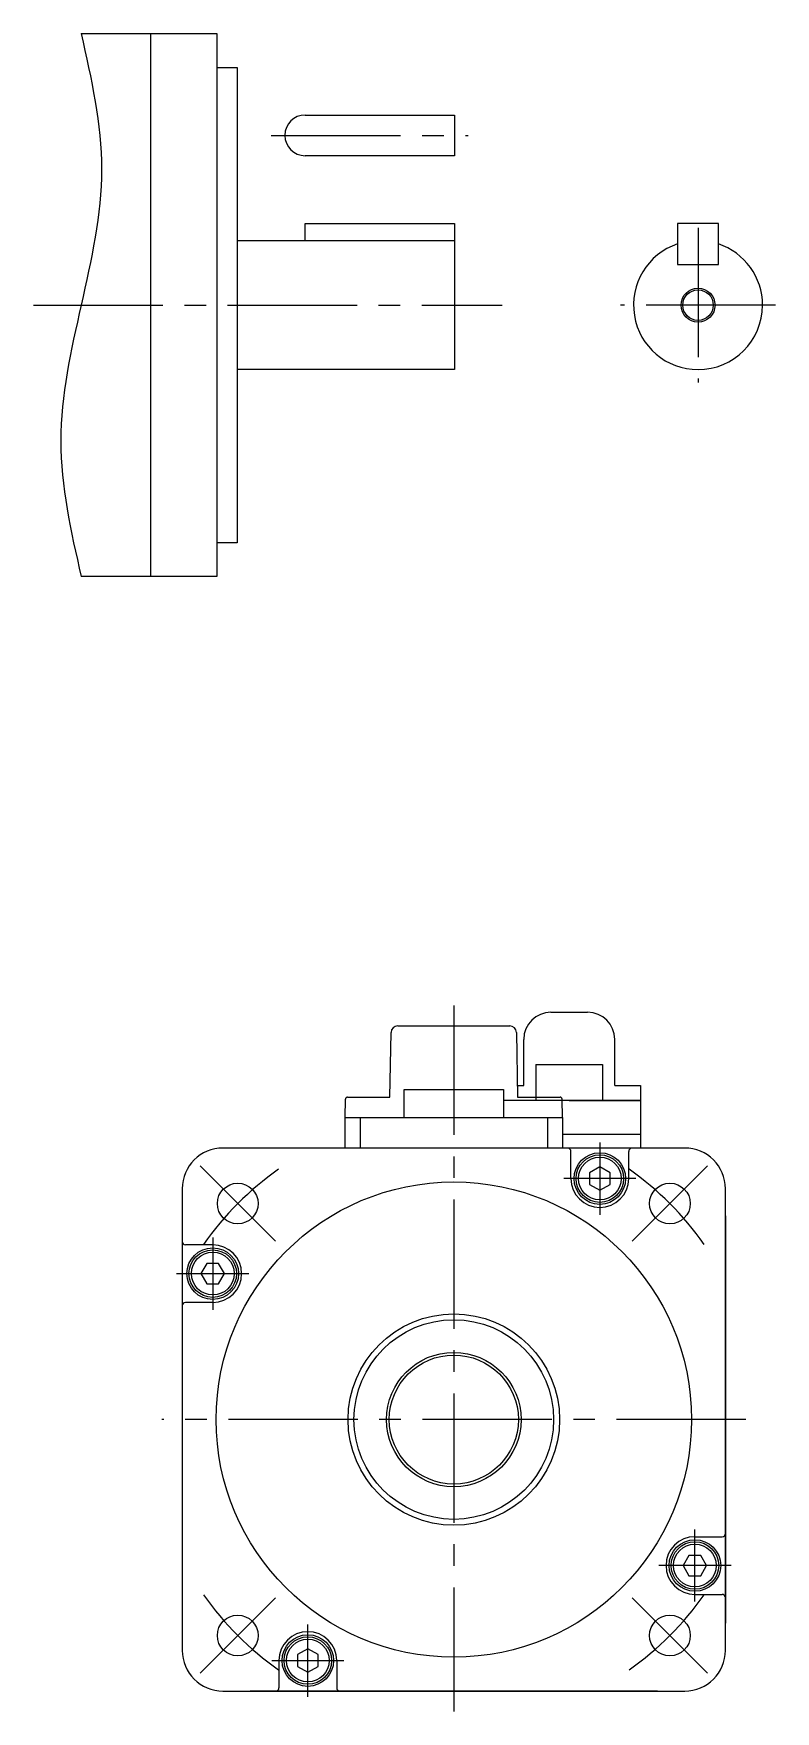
# Model space of a CAD drawing. Header units: millimetres. Extents: x -266 to 237, y -234 to 170.
# Drawn here: x 128.1 to 237.4, y -77.6 to 169.5 of the extents above; entities that cross this region are included whole.
import ezdxf

# ---------------------------------------------------------------- set-up
doc = ezdxf.new("R2010")
doc.units = ezdxf.units.MM
doc.linetypes.add('CENTER2', pattern=[28.575, 19.05, -3.175, 3.175, -3.175])

msp = doc.modelspace()

# ---------------------------------------------------------------- linework, layer by layer
at = {"color": 7, "linetype": 'Continuous'}
for p, q in [((135.14, 169.53), (155.14, 169.53)), ((145.34, 169.53), (145.34, 89.53)), ((155.14, 169.53), (155.14, 89.53)), ((155.14, 164.53), (158.14, 164.53)), ((158.14, 164.53), (158.14, 94.53)), ((168.14, 157.53), (190.14, 157.53)), ((190.14, 157.53), (190.14, 151.53)), ((190.14, 151.53), (168.14, 151.53)), ((168.14, 139.03), (168.14, 141.53)), ((168.14, 141.53), (190.14, 141.53)), ((190.14, 141.53), (190.14, 139.03)), ((228.98, 141.53), (222.98, 141.53)), ((222.98, 141.53), (222.98, 135.53)), ((228.98, 135.53), (228.98, 141.53)), ((158.14, 139.03), (190.14, 139.03)), ((190.14, 139.03), (190.14, 120.03)), ((222.98, 135.53), (228.98, 135.53)), ((190.14, 120.03), (158.14, 120.03)), ((158.14, 94.53), (155.14, 94.53)), ((155.14, 89.53), (135.14, 89.53)), ((202.12, 17.66), (211.92, 17.66)), ((202.12, 17.66), (202.12, 12.36)), ((211.92, 17.66), (211.92, 12.36)), ((182.72, 9.86), (182.72, 13.96)), ((182.72, 13.96), (197.32, 13.96)), ((197.32, 13.96), (197.32, 9.86)), ((217.52, 12.36), (197.32, 12.36)), ((217.52, 12.36), (217.52, 5.36)), ((174.02, 5.36), (174.02, 9.86)), ((174.02, 9.86), (182.72, 9.86)), ((176.22, 9.86), (176.22, 5.36)), ((182.72, 9.86), (197.32, 9.86)), ((197.32, 9.86), (206.02, 9.86)), ((203.82, 9.86), (203.82, 5.36)), ((206.02, 9.86), (206.02, 5.36)), ((174.02, 5.36), (156.02, 5.36)), ((206.02, 5.36), (174.02, 5.36)), ((217.52, 7.36), (206.02, 7.36)), ((206.77, 5.36), (206.02, 5.36)), ((216.27, 5.36), (206.77, 5.36)), ((224.02, 5.36), (216.27, 5.36)), ((207.27, 0.86), (207.27, 4.86)), ((211.52, 2.6), (210.02, 1.73)), ((213.02, 1.73), (211.52, 2.6)), ((215.77, 0.86), (215.77, 4.86)), ((210.02, 1.73), (210.02, 0)), ((213.02, 0), (213.02, 1.73)), ((150.02, -0.64), (150.02, -68.64)), ((210.02, 0), (211.52, -0.87)), ((211.52, -0.87), (213.02, 0)), ((230.02, -68.64), (230.02, -0.64)), ((150.02, -4.64), (150.02, -64.64)), ((230.02, -4.64), (230.02, -64.64)), ((154.52, -8.89), (150.52, -8.89)), ((153.65, -11.64), (152.78, -13.14)), ((155.38, -11.64), (153.65, -11.64)), ((156.25, -13.14), (155.38, -11.64)), ((152.78, -13.14), (153.65, -14.64)), ((153.65, -14.64), (155.38, -14.64)), ((155.38, -14.64), (156.25, -13.14)), ((154.52, -17.39), (150.52, -17.39)), ((225.52, -51.89), (229.52, -51.89)), ((224.65, -54.64), (223.78, -56.14)), ((223.78, -56.14), (224.65, -57.64)), ((226.38, -54.64), (224.65, -54.64)), ((227.25, -56.14), (226.38, -54.64)), ((226.38, -57.64), (227.25, -56.14)), ((224.65, -57.64), (226.38, -57.64)), ((225.52, -60.39), (229.52, -60.39)), ((168.52, -68.4), (167.02, -69.27)), ((170.02, -69.27), (168.52, -68.4)), ((164.27, -70.14), (164.27, -74.14)), ((167.02, -69.27), (167.02, -71)), ((167.02, -71), (168.52, -71.87)), ((168.52, -71.87), (170.02, -71)), ((170.02, -71), (170.02, -69.27)), ((172.77, -70.14), (172.77, -74.14)), ((156.02, -74.64), (224.02, -74.64)), ((220.02, -74.64), (160.02, -74.64))]:
    msp.add_line(p, q, dxfattribs=at)
at = {"color": 1, "linetype": 'CENTER2'}
for p, q in [((163.14, 154.53), (192.14, 154.53)), ((225.98, 140.93), (225.98, 118.13)), ((128.14, 129.53), (197.14, 129.53)), ((237.38, 129.53), (214.58, 129.53)), ((190.02, 26.36), (190.02, -77.64)), ((211.52, 6.18), (211.52, 0.86)), ((163.74, -8.36), (152.65, 2.73)), ((216.29, -8.36), (227.38, 2.73)), ((211.52, 0.86), (206.2, 0.86)), ((216.84, 0.86), (211.52, 0.86)), ((211.52, 0.86), (211.52, -4.46)), ((154.52, -7.82), (154.52, -13.14)), ((149.2, -13.14), (154.52, -13.14)), ((154.52, -13.14), (154.52, -18.46)), ((154.52, -13.14), (159.84, -13.14)), ((233.02, -34.64), (147.02, -34.64)), ((225.52, -56.14), (225.52, -50.82)), ((225.52, -56.14), (220.2, -56.14)), ((225.52, -61.46), (225.52, -56.14)), ((230.84, -56.14), (225.52, -56.14)), ((163.74, -60.91), (152.65, -72)), ((216.29, -60.91), (227.38, -72)), ((168.52, -70.14), (168.52, -64.82)), ((163.2, -70.14), (168.52, -70.14)), ((168.52, -70.14), (173.84, -70.14)), ((168.52, -75.46), (168.52, -70.14))]:
    msp.add_line(p, q, dxfattribs=at)
at = {"color": 4, "linetype": 'Continuous'}
for p, q in [((204.32, 25.36), (209.72, 25.36)), ((180.62, 12.86), (180.78, 22.38)), ((181.78, 23.36), (198.25, 23.36)), ((199.25, 22.38), (199.42, 12.86)), ((200.32, 14.56), (200.32, 21.36)), ((213.72, 14.56), (213.72, 21.36)), ((174.02, 9.86), (174.06, 12.57)), ((174.36, 12.86), (180.62, 12.86)), ((199.39, 14.56), (200.32, 14.56)), ((199.42, 12.86), (205.67, 12.86)), ((206.02, 9.86), (205.97, 12.57)), ((207.02, 12.36), (205.97, 12.36)), ((207.02, 12.36), (217.52, 12.36)), ((213.72, 14.56), (217.52, 14.56)), ((217.52, 14.56), (217.52, 12.36)), ((174.02, 9.86), (190.02, 9.86)), ((190.02, 9.86), (206.02, 9.86))]:
    msp.add_line(p, q, dxfattribs=at)
at = {"color": 2, "linetype": 'Continuous'}
msp.add_circle((225.98, 129.53), 2.5, dxfattribs=at)
at = {"color": 7, "linetype": 'Continuous'}
for centre, radius in [((225.98, 129.53), 2.25), ((211.52, 0.86), 3.8), ((211.52, 0.86), 3.5), ((211.52, 0.86), 3.15), ((190.02, -34.64), 35), ((158.2, -2.82), 3), ((221.84, -2.82), 3), ((154.52, -13.14), 3.8), ((154.52, -13.14), 3.5), ((154.52, -13.14), 3.15), ((190.02, -34.64), 15.57), ((190.02, -34.64), 15.57), ((190.02, -34.64), 15.57), ((190.02, -34.64), 14.7), ((190.02, -34.64), 14.7), ((190.02, -34.64), 14.7), ((190.02, -34.64), 14.7), ((190.02, -34.64), 9.9), ((190.02, -34.64), 9.5), ((225.52, -56.14), 3.8), ((225.52, -56.14), 3.5), ((225.52, -56.14), 3.15), ((158.2, -66.45), 3), ((221.84, -66.45), 3), ((168.52, -70.14), 3.8), ((168.52, -70.14), 3.5), ((168.52, -70.14), 3.15)]:
    msp.add_circle(centre, radius, dxfattribs=at)
for centre, radius, start, end in [((168.14, 154.53), 3, 90, 180), ((168.14, 154.53), 3, 180, 270), ((225.98, 129.53), 9.5, 108.4085, 270), ((225.98, 129.53), 9.5, 0, 71.5915), ((225.98, 129.53), 9.5, 270, 0), ((156.02, -0.64), 6, 90, 180), ((206.77, 4.86), 0.5, 0, 90), ((216.27, 4.86), 0.5, 90, 180), ((224.02, -0.64), 6, 0, 90), ((211.52, 0.86), 4.25, 180, 0), ((150.52, -8.39), 0.5, 180, 270), ((154.52, -13.14), 4.25, 270, 90), ((150.52, -17.89), 0.5, 90, 180), ((225.52, -56.14), 4.25, 90, 270), ((229.52, -51.39), 0.5, 270, 0), ((229.52, -60.89), 0.5, 0, 90), ((168.52, -70.14), 4.25, 0, 180), ((156.02, -68.64), 6, 180, 270), ((224.02, -68.64), 6, 270, 0), ((163.77, -74.14), 0.5, 270, 0), ((173.27, -74.14), 0.5, 180, 270)]:
    msp.add_arc(centre, radius, start, end, dxfattribs=at)
at = {"color": 4, "linetype": 'Continuous'}
for centre, radius, start, end in [((204.32, 21.36), 4, 90, 180), ((209.72, 21.36), 4, 0, 90), ((181.78, 22.36), 1, 90, 179), ((198.25, 22.36), 1, 1, 90), ((174.36, 12.56), 0.3, 90, 179), ((205.67, 12.56), 0.3, 1, 90)]:
    msp.add_arc(centre, radius, start, end, dxfattribs=at)
at = {"color": 1, "linetype": 'CENTER2'}
for start, end in [(125, 145), (35, 55), (215, 235), (305, 325)]:
    msp.add_arc((190.02, -34.64), 45, start, end, dxfattribs=at)
at = {"color": 2, "linetype": 'Continuous'}
msp.add_open_spline([(135.14, 169.53), (136.64, 162.86), (139.64, 149.53), (135.14, 129.53), (130.64, 109.53), (133.64, 96.2), (135.14, 89.53)], degree=3, dxfattribs=at)

doc.saveas('drawing.dxf')
